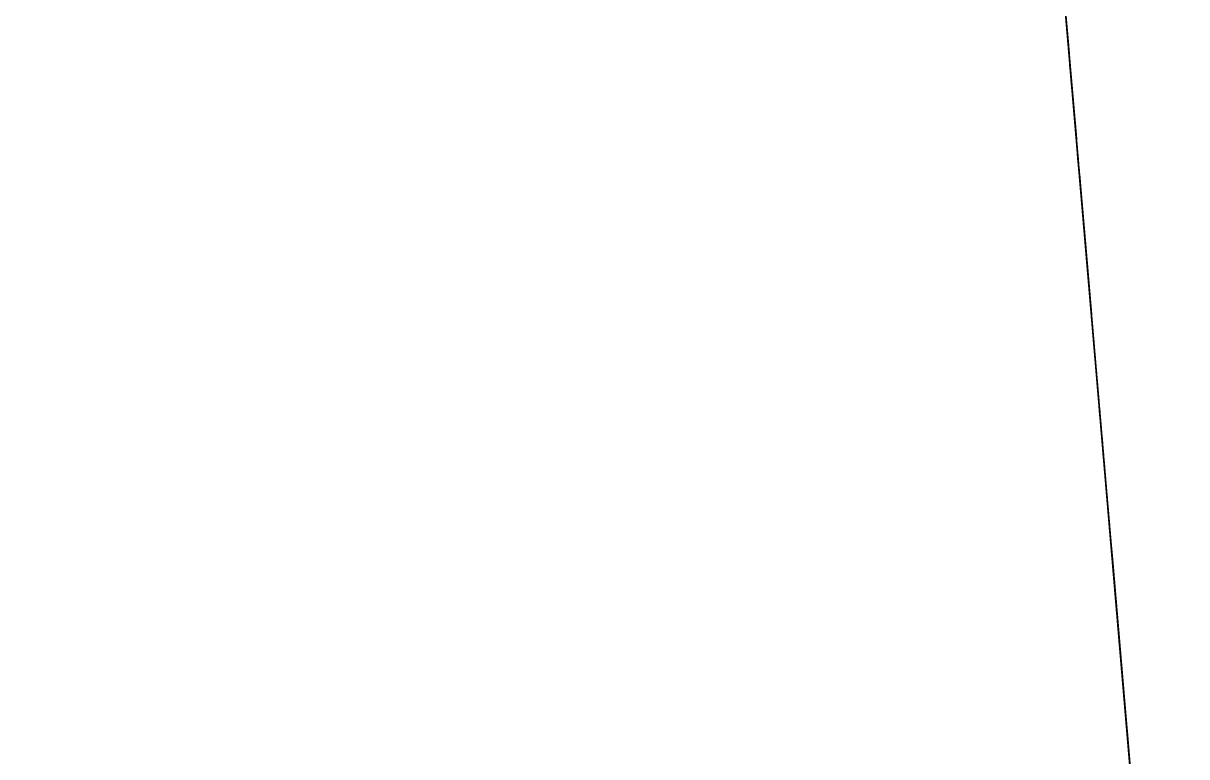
# Model space of a CAD drawing. Header units: millimetres. Extents: x 2645 to 248282, y -52826 to -1714.
# Drawn here: x 2648 to 3225, y -37339 to -36975 of the extents above; entities that cross this region are included whole.
import ezdxf

# ---------------------------------------------------------------- set-up
doc = ezdxf.new("R2010")
doc.units = ezdxf.units.MM
doc.header["$MEASUREMENT"] = 0
doc.linetypes.add('CENTER2', pattern=[1.125, 0.75, -0.125, 0.125, -0.125])
for name, color, linetype in [('Elevation Looking North-0', 7, 'Continuous'), ('Elevation Looking North-150-DS-B4-404', 1, 'Continuous'), ('Elevation Looking North-150-SL-B4-216', 85, 'Continuous'), ('Elevation Looking North-300-CEN-D3-231', 70, 'Continuous'), ('Elevation Looking North-300-FA-D4-030', 50, 'Continuous'), ('Elevation Looking North-50-PES-D1-229', 4, 'Continuous'), ('Elevation Looking North-50-PES-D1-243', 4, 'Continuous'), ('Elevation Looking North-A-FLOR', 192, 'Continuous'), ('Elevation Looking North-CENTER', 1, 'CENTER2'), ('Elevation Looking North-RE', 5, 'Continuous'), ('Elevation Looking North-S-BEAM', 12, 'Continuous'), ('Elevation Looking North-S-COLS', 52, 'Continuous')]:
    doc.layers.add(name, color=color, linetype=linetype)

# ---------------------------------------------------------------- blocks, each defined once
blk = doc.blocks.new('*U807')
at = {"layer": 'Elevation Looking North-50-PES-D1-243', "color": 0, "linetype": 'ByBlock', "lineweight": -2}
for p, q in [((3191.26, -37272.99, 24996.45), (3165.71, -36974.66, 24996.45)), ((3197.41, -37344.87, 25056.77), (3165.71, -36974.66, 25056.77))]:
    blk.add_line(p, q, dxfattribs=at)
at = {"layer": 'Elevation Looking North-CENTER'}
blk.add_line((3165.71, -36974.66, 25026.61), (3192.45, -37286.88, 25026.61), dxfattribs=at)
blk = doc.blocks.new('*U813')
at = {"layer": 'Elevation Looking North-A-FLOR', "color": 0, "linetype": 'ByBlock', "lineweight": -2}
for p, q in [((2647.84, -30926.06, 21629.62), (3210.58, -37498.73, 21699.88)), ((3210.58, -37498.73, 21999.88), (2647.84, -30926.06, 21929.62))]:
    blk.add_line(p, q, dxfattribs=at)
blk = doc.blocks.new('*U816')
at = {"layer": 'Elevation Looking North-S-BEAM', "color": 0, "linetype": 'ByBlock', "lineweight": -2}
for p, q in [((2647.84, -30926.06, 30027.2), (4471.77, -52229.06, 30027.2)), ((2647.84, -30926.06, 29454.8), (4471.77, -52229.06, 29454.8)), ((2647.84, -30926.06, 30042), (4471.77, -52229.06, 30042)), ((2961.49, -34589.34, 29440), (3456.2, -40367.44, 29440))]:
    blk.add_line(p, q, dxfattribs=at)
blk = doc.blocks.new('*U866')
at = {"layer": 'Elevation Looking North-S-BEAM', "color": 0, "linetype": 'ByBlock', "lineweight": -2}
for p, q in [((3045.73, -35573.23, 24801.4), (3202.26, -37401.48, 24801.4)), ((3051.17, -35636.85, 24794.4), (3196.81, -37337.86, 24794.4)), ((3051.17, -35636.85, 24989), (3196.81, -37337.86, 24989)), ((3051.17, -35636.85, 24996), (3196.81, -37337.86, 24996))]:
    blk.add_line(p, q, dxfattribs=at)
blk = doc.blocks.new('*U874')
at = {"layer": 'Elevation Looking North-0', "color": 0, "linetype": 'ByBlock', "lineweight": -2}
for p, q in [((3141.87, -36696.14, 26274.37), (3170.87, -37034.9, 26274.37)), ((3141.87, -36696.14, 26262.37), (3170.87, -37034.9, 26262.37)), ((3147.02, -36756.37, 26247.37), (3165.71, -36974.67, 26247.37)), ((3147.02, -36756.37, 26247.37), (3165.71, -36974.67, 26247.37)), ((3165.71, -36974.67, 26262.37), (3165.71, -36974.67, 26247.37)), ((3167.8, -36999.03, 26277.37), (3167.8, -36999.03, 26274.37)), ((3170.87, -37034.9, 26274.37), (3170.87, -37034.9, 26262.37))]:
    blk.add_line(p, q, dxfattribs=at)
at = {"layer": 'Elevation Looking North-0', "color": 0, "linetype": 'ByBlock', "lineweight": -2, "extrusion": (0.996355, 0.085306, -4.5262e-31)}
blk.add_arc((-36695.39, 26247.37), 414.55, 180, 240, dxfattribs=at)
blk = doc.blocks.new('*U875')
at = {"layer": 'Elevation Looking North-A-FLOR', "color": 0, "linetype": 'ByBlock', "lineweight": -2}
blk.add_line((3774.49, -44085, 21629.21), (2990.27, -34925.53, 21629.21), dxfattribs=at)
blk = doc.blocks.new('*U924')
at = {"layer": 'Elevation Looking North-CENTER'}
blk.add_line((3208.31, -37472.16, 24123.22), (3088.71, -36075.34, 24123.22), dxfattribs=at)
at = {"layer": 'Elevation Looking North-RE', "color": 0, "linetype": 'ByBlock', "lineweight": -2}
for p, q in [((3088.7, -36075.19, 24153.38), (3208.31, -37472.16, 24153.38)), ((3088.7, -36075.19, 24093.06), (3208.31, -37472.16, 24093.06))]:
    blk.add_line(p, q, dxfattribs=at)
blk = doc.blocks.new('*U938')
at = {"layer": 'Elevation Looking North-300-FA-D4-030', "color": 0, "linetype": 'ByBlock', "lineweight": -2}
for p, q in [((3142.08, -36698.63, 26482.37), (3170.66, -37032.41, 26482.37)), ((3170.66, -37032.41, 26485.37), (3142.08, -36698.63, 26485.37)), ((3142.08, -36698.63, 26482.37), (3142.08, -36698.63, 26485.37)), ((3170.66, -37032.41, 26482.37), (3170.66, -37032.41, 26485.37))]:
    blk.add_line(p, q, dxfattribs=at)
blk = doc.blocks.new('*U939')
at = {"layer": 'Elevation Looking North-300-FA-D4-030', "color": 0, "linetype": 'ByBlock', "lineweight": -2}
for p, q in [((3142.08, -36698.63, 26485.37), (3170.61, -37031.8, 26485.37)), ((3170.61, -37031.8, 26504.37), (3142.08, -36698.63, 26504.37)), ((3142.08, -36698.63, 26485.37), (3142.08, -36698.63, 26504.37)), ((3147.02, -36756.37, 26555.37), (3146.09, -36745.46, 26504.37)), ((3165.68, -36974.27, 26555.37), (3147.02, -36756.37, 26555.37)), ((3165.71, -36974.67, 26555.37), (3165.68, -36974.27, 26555.37)), ((3165.71, -36974.67, 26555.37), (3166.65, -36985.58, 26504.37)), ((3170.61, -37031.8, 26485.37), (3170.66, -37032.41, 26485.37)), ((3170.66, -37032.41, 26504.37), (3170.61, -37031.8, 26504.37)), ((3170.66, -37032.41, 26485.37), (3170.66, -37032.41, 26504.37))]:
    blk.add_line(p, q, dxfattribs=at)
at = {"layer": 'Elevation Looking North-CENTER'}
blk.add_line((3156.37, -36865.52, 26485.37), (3156.37, -36865.52, 26555.37), dxfattribs=at)
blk = doc.blocks.new('*U940')
at = {"layer": 'Elevation Looking North-300-FA-D4-030', "color": 0, "linetype": 'ByBlock', "lineweight": -2}
for p, q in [((3156.37, -36865.52, 26296.37), (3142.08, -36698.63, 26296.37)), ((3142.08, -36698.63, 26277.37), (3156.37, -36865.52, 26277.37)), ((3142.08, -36698.63, 26463.37), (3156.37, -36865.52, 26463.37)), ((3156.37, -36865.52, 26482.37), (3142.08, -36698.63, 26482.37)), ((3142.08, -36698.63, 26296.37), (3142.08, -36698.63, 26277.37)), ((3142.08, -36698.63, 26482.37), (3142.08, -36698.63, 26463.37)), ((3167.74, -36998.34, 26358.12), (3145, -36732.69, 26358.12)), ((3167.74, -36998.34, 26401.62), (3145, -36732.69, 26401.62)), ((3146.31, -36748.01, 26337.12), (3145, -36732.69, 26358.12)), ((3146.66, -36752.11, 26428.24), (3145, -36732.69, 26401.62)), ((3166.43, -36983.03, 26337.12), (3146.31, -36748.01, 26337.12)), ((3146.66, -36752.11, 26428.24), (3156.37, -36865.52, 26428.24)), ((3147.03, -36756.42, 26315.37), (3156.37, -36865.52, 26315.37)), ((3147.03, -36756.42, 26444.37), (3156.37, -36865.52, 26444.37)), ((3147.03, -36756.42, 26315.37), (3147.03, -36756.42, 26296.37)), ((3147.03, -36756.42, 26463.37), (3147.03, -36756.42, 26444.37)), ((3170.66, -37032.41, 26296.37), (3156.37, -36865.52, 26296.37)), ((3156.37, -36865.52, 26277.37), (3170.66, -37032.41, 26277.37)), ((3156.37, -36865.52, 26315.37), (3165.71, -36974.62, 26315.37)), ((3156.37, -36865.52, 26428.24), (3166.08, -36978.92, 26428.24)), ((3156.37, -36865.52, 26444.37), (3165.71, -36974.62, 26444.37)), ((3156.37, -36865.52, 26463.37), (3170.66, -37032.41, 26463.37)), ((3170.66, -37032.41, 26482.37), (3156.37, -36865.52, 26482.37)), ((3165.71, -36974.62, 26315.37), (3165.71, -36974.62, 26296.37)), ((3165.71, -36974.62, 26463.37), (3165.71, -36974.62, 26444.37)), ((3166.08, -36978.92, 26428.24), (3167.74, -36998.34, 26401.62)), ((3166.43, -36983.03, 26337.12), (3167.74, -36998.34, 26358.12)), ((3170.66, -37032.41, 26296.37), (3170.66, -37032.41, 26277.37)), ((3170.66, -37032.41, 26482.37), (3170.66, -37032.41, 26463.37))]:
    blk.add_line(p, q, dxfattribs=at)
at = {"layer": 'Elevation Looking North-300-FA-D4-030', "color": 0, "linetype": 'ByBlock', "lineweight": -2, "extrusion": (0.996355, 0.085306, 8.26112e-30)}
for centre, start, end in [((-36890.89, 26379.87), 317.58795, 42.41205), ((-37109.89, 26379.87), 137.58795, 222.41205)]:
    blk.add_arc(centre, 32.25, start, end, dxfattribs=at)
at = {"layer": 'Elevation Looking North-300-FA-D4-030', "color": 0, "linetype": 'ByBlock', "lineweight": -2, "extrusion": (0.996355, 0.085306, -1.98151e-28)}
blk.add_arc((-36858.64, 26315.37), 32.25, 137.58795, 180, dxfattribs=at)
at = {"layer": 'Elevation Looking North-300-FA-D4-030', "color": 0, "linetype": 'ByBlock', "lineweight": -2, "extrusion": (0.996355, 0.085306, -3.85098e-29)}
blk.add_arc((-36858.64, 26444.37), 32.25, 180, 210, dxfattribs=at)
at = {"layer": 'Elevation Looking North-300-FA-D4-030', "color": 0, "linetype": 'ByBlock', "lineweight": -2, "extrusion": (0.996355, 0.085306, -8.99933e-29)}
blk.add_arc((-37142.14, 26315.37), 32.25, 0, 42.41205, dxfattribs=at)
at = {"layer": 'Elevation Looking North-300-FA-D4-030', "color": 0, "linetype": 'ByBlock', "lineweight": -2, "extrusion": (0.996355, 0.085306, 8.67787e-29)}
blk.add_arc((-37142.14, 26444.37), 32.25, 330, 360, dxfattribs=at)
at = {"layer": 'Elevation Looking North-CENTER'}
blk.add_line((3156.37, -36865.52, 26482.37), (3156.37, -36865.52, 26277.37), dxfattribs=at)
blk = doc.blocks.new('*U941')
at = {"layer": 'Elevation Looking North-300-CEN-D3-231', "color": 0, "linetype": 'ByBlock', "lineweight": -2}
for p, q in [((3147.02, -36756.38, 26612.37), (3142.08, -36698.63, 26612.37)), ((3142.08, -36698.63, 26609.37), (3147.02, -36756.38, 26609.37)), ((3142.08, -36698.63, 26612.37), (3142.08, -36698.63, 26609.37)), ((3170.66, -37032.41, 26612.37), (3165.71, -36974.66, 26612.37)), ((3165.71, -36974.66, 26609.37), (3170.66, -37032.41, 26609.37)), ((3170.66, -37032.41, 26612.37), (3170.66, -37032.41, 26609.37))]:
    blk.add_line(p, q, dxfattribs=at)
blk = doc.blocks.new('*U942')
at = {"layer": 'Elevation Looking North-300-CEN-D3-231', "color": 0, "linetype": 'ByBlock', "lineweight": -2}
for p, q in [((3147.02, -36756.38, 26609.37), (3142.08, -36698.63, 26609.37)), ((3142.08, -36698.63, 26590.37), (3147.02, -36756.38, 26590.37)), ((3142.08, -36698.63, 26609.37), (3142.08, -36698.63, 26590.37)), ((3146.88, -36754.66, 26547.37), (3146.09, -36745.46, 26590.37)), ((3170.66, -37032.41, 26609.37), (3165.71, -36974.66, 26609.37)), ((3165.71, -36974.66, 26590.37), (3170.66, -37032.41, 26590.37)), ((3165.86, -36976.38, 26547.37), (3166.65, -36985.58, 26590.37)), ((3170.66, -37032.41, 26609.37), (3170.66, -37032.41, 26590.37))]:
    blk.add_line(p, q, dxfattribs=at)
blk = doc.blocks.new('*U943')
at = {"layer": 'Elevation Looking North-300-FA-D4-030', "color": 0, "linetype": 'ByBlock', "lineweight": -2}
for p, q in [((3142.08, -36698.63, 26612.37), (3147.02, -36756.38, 26612.37)), ((3147.02, -36756.38, 26631.37), (3142.08, -36698.63, 26631.37)), ((3142.08, -36698.63, 26612.37), (3142.08, -36698.63, 26631.37)), ((3147.02, -36756.37, 26682.37), (3146.09, -36745.46, 26631.37)), ((3165.71, -36974.66, 26612.37), (3170.66, -37032.41, 26612.37)), ((3170.66, -37032.41, 26631.37), (3165.71, -36974.66, 26631.37)), ((3165.71, -36974.67, 26682.37), (3166.65, -36985.58, 26631.37)), ((3170.66, -37032.41, 26612.37), (3170.66, -37032.41, 26631.37))]:
    blk.add_line(p, q, dxfattribs=at)
blk = doc.blocks.new('*U945')
at = {"layer": 'Elevation Looking North-150-DS-B4-404', "color": 0, "linetype": 'ByBlock', "lineweight": -2}
for p, q in [((3149.05, -36780.04, 23962.05), (3144.08, -36721.94, 23962.05)), ((3144.08, -36721.94, 23788.05), (3144.08, -36721.94, 23962.05)), ((3149.05, -36780.04, 23788.05), (3144.08, -36721.94, 23788.05)), ((3197.27, -37343.21, 23919.55), (3205.07, -37434.33, 23919.55)), ((3197.27, -37343.21, 23830.55), (3205.07, -37434.33, 23830.55)), ((3205.07, -37434.33, 23830.55), (3205.07, -37434.33, 23875.05)), ((3205.07, -37434.33, 23875.05), (3205.07, -37434.33, 23919.55))]:
    blk.add_line(p, q, dxfattribs=at)
blk = doc.blocks.new('*U955')
at = {"layer": 'Elevation Looking North-300-FA-D4-030', "color": 0, "linetype": 'ByBlock', "lineweight": -2}
blk.add_line((3165.71, -36974.66, 24996), (3165.71, -36974.66, 25171.37), dxfattribs=at)
blk = doc.blocks.new('*U963')
at = {"layer": 'Elevation Looking North-150-SL-B4-216', "color": 0, "linetype": 'ByBlock', "lineweight": -2}
for p, q in [((3152.1, -36815.7, 24346.87), (3166.98, -36989.43, 24346.87)), ((3152.1, -36815.7, 24178.59), (3207.78, -37465.97, 24178.59)), ((3172.12, -37049.54, 24346.87), (3191.11, -37271.24, 24346.87)), ((3196.25, -37331.34, 24346.87), (3207.78, -37465.97, 24346.87)), ((3207.78, -37465.97, 24210.74), (3207.78, -37465.97, 24178.59)), ((3207.78, -37465.97, 24346.87), (3207.78, -37465.97, 24260.74))]:
    blk.add_line(p, q, dxfattribs=at)
at = {"layer": 'Elevation Looking North-CENTER'}
for p, q in [((3167.19, -36991.94, 24262.73), (3152.1, -36815.7, 24262.73)), ((3202.48, -37404.05, 24262.73), (3200.06, -37375.77, 24262.73)), ((3207.78, -37465.97, 24262.73), (3206.89, -37455.63, 24262.73))]:
    blk.add_line(p, q, dxfattribs=at)
blk = doc.blocks.new('*U965')
at = {"layer": 'Elevation Looking North-S-COLS', "color": 0, "linetype": 'ByBlock', "lineweight": -2}
for p, q in [((3158.72, -36893, 24178.59), (3158.72, -36893, 24153.38)), ((3158.72, -36893, 24093.06), (3158.72, -36893, 21993.41)), ((3158.88, -36894.85, 24794.4), (3158.88, -36894.85, 24502.44)), ((3158.88, -36894.85, 21993.43), (3158.88, -36894.85, 24093.06)), ((3158.88, -36894.85, 24153.38), (3158.88, -36894.85, 24178.59)), ((3158.88, -36894.85, 24502.44), (3158.88, -36894.85, 24794.4)), ((3197.27, -37343.21, 24789), (3197.27, -37343.21, 24483.18)), ((3197.27, -37343.21, 24178.59), (3197.27, -37343.21, 24156.12)), ((3197.27, -37343.21, 24090.31), (3197.27, -37343.21, 21998.22))]:
    blk.add_line(p, q, dxfattribs=at)
blk = doc.blocks.new('*U966')
at = {"layer": 'Elevation Looking North-CENTER'}
blk.add_line((3169.55, -37019.48, 24563.98), (3169.55, -37019.48, 24602.08), dxfattribs=at)
at = {"layer": 'Elevation Looking North-RE', "color": 0, "linetype": 'ByBlock', "lineweight": -2}
for p, q in [((3172.36, -37052.27, 24558.34), (3166.74, -36986.7, 24558.34)), ((3166.74, -36986.7, 24544.93), (3172.36, -37052.27, 24544.93)), ((3166.74, -36986.7, 24558.34), (3166.74, -36986.7, 24544.93)), ((3166.98, -36989.43, 24602), (3166.98, -36989.43, 24558.34)), ((3172.12, -37049.54, 24558.34), (3172.12, -37049.54, 24602)), ((3172.36, -37052.27, 24558.34), (3172.36, -37052.27, 24544.93))]:
    blk.add_line(p, q, dxfattribs=at)
at = {"layer": 'Elevation Looking North-RE', "color": 0, "linetype": 'ByBlock', "lineweight": -2, "extrusion": (-0.996355, -0.085306, 0)}
for start, end in [(180, 203.55646), (336.44354, 180)]:
    blk.add_arc((37154.92, 24602.08), 32.9, start, end, dxfattribs=at)
at = {"layer": 'Elevation Looking North-RE', "color": 0, "linetype": 'ByBlock', "lineweight": -2}
blk.add_open_spline([(3166.98, -36989.43, 24602), (3166.98, -36989.43, 24602.93), (3166.98, -36989.48, 24603.9), (3167, -36989.67, 24605.89), (3167.01, -36989.81, 24606.89), (3167.04, -36990.21, 24608.89), (3167.07, -36990.46, 24609.88), (3167.12, -36991.04, 24611.78), (3167.14, -36991.37, 24612.7), (3167.2, -36992.08, 24614.42), (3167.24, -36992.49, 24615.3), (3167.32, -36993.42, 24617.06), (3167.36, -36993.94, 24617.94), (3167.46, -36995.06, 24619.62), (3167.51, -36995.67, 24620.44), (3167.62, -36996.93, 24621.98), (3167.68, -36997.58, 24622.7), (3167.79, -36998.89, 24624.01), (3167.85, -36999.61, 24624.67), (3167.98, -37001.14, 24625.94), (3168.05, -37001.95, 24626.54), (3168.19, -37003.63, 24627.67), (3168.27, -37004.5, 24628.19), (3168.42, -37006.25, 24629.13), (3168.49, -37007.13, 24629.54), (3168.64, -37008.84, 24630.25), (3168.72, -37009.76, 24630.58), (3168.88, -37011.65, 24631.16), (3168.96, -37012.63, 24631.41), (3169.13, -37014.61, 24631.81), (3169.22, -37015.62, 24631.96), (3169.39, -37017.59, 24632.15), (3169.47, -37018.56, 24632.19), (3169.55, -37019.48, 24632.19), (3169.63, -37020.41, 24632.19), (3169.71, -37021.38, 24632.15), (3169.88, -37023.35, 24631.96), (3169.97, -37024.35, 24631.81), (3170.14, -37026.34, 24631.41), (3170.22, -37027.32, 24631.16), (3170.38, -37029.21, 24630.58), (3170.46, -37030.13, 24630.25), (3170.61, -37031.84, 24629.54), (3170.68, -37032.72, 24629.13), (3170.83, -37034.47, 24628.19), (3170.91, -37035.34, 24627.67), (3171.05, -37037.02, 24626.54), (3171.12, -37037.83, 24625.94), (3171.25, -37039.36, 24624.67), (3171.31, -37040.08, 24624.01), (3171.43, -37041.39, 24622.7), (3171.48, -37042.04, 24621.98), (3171.59, -37043.3, 24620.44), (3171.64, -37043.91, 24619.62), (3171.74, -37045.03, 24617.94), (3171.78, -37045.55, 24617.06), (3171.86, -37046.48, 24615.3), (3171.9, -37046.89, 24614.42), (3171.96, -37047.6, 24612.7), (3171.99, -37047.93, 24611.78), (3172.04, -37048.51, 24609.88), (3172.06, -37048.76, 24608.89), (3172.09, -37049.16, 24606.89), (3172.1, -37049.3, 24605.89), (3172.12, -37049.49, 24603.9), (3172.12, -37049.54, 24602.93), (3172.12, -37049.54, 24602)], degree=3, knots=[134.217306, 134.217306, 134.217306, 134.217306, 137.014324, 137.014324, 139.811342, 139.811342, 142.608361, 142.608361, 145.405379, 145.405379, 148.199073, 148.199073, 150.992766, 150.992766, 153.78646, 153.78646, 156.580153, 156.580153, 159.372101, 159.372101, 162.164048, 162.164048, 164.955995, 164.955995, 167.747942, 167.747942, 170.538979, 170.538979, 173.330015, 173.330015, 176.121052, 176.121052, 178.912089, 178.912089, 178.912089, 181.703125, 181.703125, 184.494162, 184.494162, 187.285198, 187.285198, 190.076235, 190.076235, 192.868182, 192.868182, 195.660129, 195.660129, 198.452076, 198.452076, 201.244024, 201.244024, 204.037717, 204.037717, 206.831411, 206.831411, 209.625104, 209.625104, 212.418798, 212.418798, 215.215816, 215.215816, 218.012835, 218.012835, 220.809853, 220.809853, 223.606871, 223.606871, 223.606871, 223.606871], dxfattribs=at)
blk = doc.blocks.new('*U967')
at = {"layer": 'Elevation Looking North-CENTER'}
for p in [(3172.8, -37057.45, 24235.74), (3169.55, -37019.48, 24273.84)]:
    blk.add_line(p, (3169.55, -37019.48, 24235.74), dxfattribs=at)
at = {"layer": 'Elevation Looking North-RE', "color": 0, "linetype": 'ByBlock', "lineweight": -2}
for p, q in [((3166.74, -36986.7, 24279.48), (3172.36, -37052.27, 24279.48)), ((3172.36, -37052.27, 24292.89), (3166.74, -36986.7, 24292.89)), ((3166.74, -36986.7, 24279.48), (3166.74, -36986.7, 24292.89)), ((3172.36, -37052.27, 24279.48), (3172.36, -37052.27, 24292.89)), ((3173.28, -37063.07, 24268.65), (3173.28, -37063.07, 24202.84)), ((3173.28, -37063.07, 24268.65), (3174.43, -37076.43, 24268.65)), ((3173.28, -37063.07, 24202.84), (3174.43, -37076.43, 24202.84)), ((3174.43, -37076.43, 24202.84), (3174.43, -37076.43, 24268.65))]:
    blk.add_line(p, q, dxfattribs=at)
at = {"layer": 'Elevation Looking North-RE', "color": 0, "linetype": 'ByBlock', "lineweight": -2, "extrusion": (0.996355, 0.085306, -1.05789e-28)}
blk.add_arc((-37201.41, 24282.22), 76.64, 272.05026, 357.94974, dxfattribs=at)
at = {"layer": 'Elevation Looking North-RE', "color": 0, "linetype": 'ByBlock', "lineweight": -2, "extrusion": (-0.996355, -0.085306, 0)}
blk.add_arc((37201.41, 24282.22), 16.32, 189.67287, 260.32713, dxfattribs=at)
blk = doc.blocks.new('*U968')
at = {"layer": 'Elevation Looking North-150-SL-B4-216', "color": 0, "linetype": 'ByBlock', "lineweight": -2}
for p, q in [((3166.74, -36986.7, 24367.5), (3166.98, -36989.43, 24367.5)), ((3166.98, -36989.43, 24384.97), (3166.74, -36986.7, 24384.97)), ((3166.74, -36986.7, 24367.5), (3166.74, -36986.7, 24384.97)), ((3172.12, -37049.54, 24367.5), (3172.36, -37052.27, 24367.5)), ((3172.36, -37052.27, 24384.97), (3172.12, -37049.54, 24384.97)), ((3172.36, -37052.27, 24367.5), (3172.36, -37052.27, 24384.97))]:
    blk.add_line(p, q, dxfattribs=at)
blk = doc.blocks.new('*U969')
at = {"layer": 'Elevation Looking North-CENTER'}
blk.add_line((3169.55, -37019.48, 24273.84), (3169.55, -37019.48, 24563.98), dxfattribs=at)
at = {"layer": 'Elevation Looking North-RE', "color": 0, "linetype": 'ByBlock', "lineweight": -2}
for p, q in [((3166.98, -36989.43, 24544.93), (3166.98, -36989.43, 24292.89)), ((3172.12, -37049.54, 24544.93), (3172.12, -37049.54, 24292.89))]:
    blk.add_line(p, q, dxfattribs=at)
blk = doc.blocks.new('*U973')
at = {"layer": 'Elevation Looking North-CENTER'}
blk.add_line((3179.02, -37130.07, 24235.74), (3172.8, -37057.45, 24235.74), dxfattribs=at)
at = {"layer": 'Elevation Looking North-RE', "color": 0, "linetype": 'ByBlock', "lineweight": -2}
for p, q in [((3174.43, -37076.43, 24265.9), (3178.07, -37119.04, 24265.9)), ((3174.43, -37076.43, 24205.58), (3178.07, -37119.04, 24205.58))]:
    blk.add_line(p, q, dxfattribs=at)
blk = doc.blocks.new('*U977')
at = {"layer": 'Elevation Looking North-CENTER'}
blk.add_line((3187.71, -37231.55, 24235.74), (3179.02, -37130.07, 24235.74), dxfattribs=at)
at = {"layer": 'Elevation Looking North-RE', "color": 0, "linetype": 'ByBlock', "lineweight": -2}
for p, q in [((3178.07, -37119.04, 24268.65), (3178.07, -37119.04, 24202.84)), ((3179.47, -37135.33, 24202.84), (3178.07, -37119.04, 24202.84)), ((3179.47, -37135.33, 24268.65), (3178.07, -37119.04, 24268.65)), ((3179.47, -37135.33, 24202.84), (3179.47, -37135.33, 24268.65)), ((3180.49, -37147.21, 24205.58), (3179.47, -37135.33, 24205.58)), ((3180.49, -37147.21, 24265.9), (3179.47, -37135.33, 24265.9)), ((3180.49, -37147.21, 24265.9), (3180.49, -37147.21, 24205.58)), ((3186.24, -37214.41, 24205.58), (3186.24, -37214.41, 24265.9)), ((3187.26, -37226.29, 24205.58), (3186.24, -37214.41, 24205.58)), ((3187.26, -37226.29, 24265.9), (3186.24, -37214.41, 24265.9)), ((3187.26, -37226.29, 24268.65), (3187.26, -37226.29, 24202.84)), ((3187.26, -37226.29, 24268.65), (3188.65, -37242.59, 24268.65)), ((3187.26, -37226.29, 24202.84), (3188.65, -37242.59, 24202.84)), ((3188.65, -37242.59, 24202.84), (3188.65, -37242.59, 24268.65))]:
    blk.add_line(p, q, dxfattribs=at)
at = {"layer": 'Elevation Looking North-RE', "color": 0, "linetype": 'ByBlock', "lineweight": -2, "extrusion": (0.996355, 0.085306, -3.34754e-31)}
blk.add_arc((-37316.84, 24235.74), 45.24, 41.81031, 138.18969, dxfattribs=at)
at = {"layer": 'Elevation Looking North-RE', "color": 0, "linetype": 'ByBlock', "lineweight": -2, "extrusion": (0.996355, 0.085306, -9.18026e-30)}
blk.add_arc((-37316.84, 24235.74), 45.24, 221.81031, 318.18969, dxfattribs=at)
blk = doc.blocks.new('*U979')
at = {"layer": 'Elevation Looking North-CENTER'}
blk.add_line((3196.64, -37335.92, 24235.74), (3187.71, -37231.55, 24235.74), dxfattribs=at)
at = {"layer": 'Elevation Looking North-RE', "color": 0, "linetype": 'ByBlock', "lineweight": -2}
for p, q in [((3188.65, -37242.59, 24265.9), (3196.64, -37335.92, 24265.9)), ((3188.65, -37242.59, 24205.58), (3196.64, -37335.92, 24205.58)), ((3196.64, -37335.92, 24265.9), (3196.64, -37335.92, 24205.58))]:
    blk.add_line(p, q, dxfattribs=at)
blk = doc.blocks.new('*U980')
at = {"layer": 'Elevation Looking North-150-SL-B4-216', "color": 0, "linetype": 'ByBlock', "lineweight": -2}
for p, q in [((3190.87, -37268.51, 24367.5), (3193.68, -37301.29, 24367.5)), ((3193.68, -37301.29, 24384.97), (3190.87, -37268.51, 24384.97)), ((3190.87, -37268.51, 24367.5), (3190.87, -37268.51, 24384.97)), ((3191.11, -37271.24, 24346.87), (3191.11, -37271.24, 24367.5)), ((3193.68, -37301.29, 24367.5), (3196.49, -37334.08, 24367.5)), ((3196.49, -37334.08, 24384.97), (3193.68, -37301.29, 24384.97)), ((3196.25, -37331.34, 24346.87), (3196.25, -37331.34, 24367.5)), ((3196.49, -37334.08, 24367.5), (3196.49, -37334.08, 24384.97))]:
    blk.add_line(p, q, dxfattribs=at)
for points, knots in [([(3191.11, -37271.24, 24346.87), (3191.11, -37271.24, 24346.87), (3191.11, -37271.28, 24346.85), (3191.13, -37271.47, 24346.78), (3191.14, -37271.61, 24346.73), (3191.17, -37272, 24346.59), (3191.19, -37272.24, 24346.51), (3191.24, -37272.82, 24346.31), (3191.27, -37273.16, 24346.19), (3191.34, -37273.93, 24345.93), (3191.37, -37274.36, 24345.79), (3191.45, -37275.31, 24345.49), (3191.5, -37275.82, 24345.33), (3191.59, -37276.92, 24344.99), (3191.64, -37277.51, 24344.82), (3191.75, -37278.74, 24344.47), (3191.8, -37279.38, 24344.29), (3191.92, -37280.7, 24343.94), (3191.98, -37281.41, 24343.77), (3192.1, -37282.9, 24343.41), (3192.17, -37283.68, 24343.23), (3192.31, -37285.31, 24342.89), (3192.38, -37286.16, 24342.72), (3192.53, -37287.92, 24342.41), (3192.61, -37288.82, 24342.26), (3192.77, -37290.67, 24341.99), (3192.85, -37291.61, 24341.87), (3193.01, -37293.53, 24341.65), (3193.1, -37294.5, 24341.56), (3193.26, -37296.45, 24341.42), (3193.35, -37297.42, 24341.36), (3193.51, -37299.37, 24341.29), (3193.6, -37300.34, 24341.27), (3193.68, -37301.29, 24341.27)], [137.67848, 137.67848, 137.67848, 137.67848, 140.545876, 140.545876, 143.413271, 143.413271, 146.280667, 146.280667, 149.148062, 149.148062, 152.015458, 152.015458, 154.882854, 154.882854, 157.750249, 157.750249, 160.617645, 160.617645, 163.486853, 163.486853, 166.35606, 166.35606, 169.225268, 169.225268, 172.094476, 172.094476, 174.963684, 174.963684, 177.832891, 177.832891, 180.702099, 180.702099, 183.571307, 183.571307, 183.571307, 183.571307]), ([(3193.68, -37301.29, 24341.27), (3193.76, -37302.24, 24341.27), (3193.84, -37303.21, 24341.29), (3194.01, -37305.16, 24341.36), (3194.09, -37306.14, 24341.42), (3194.26, -37308.08, 24341.56), (3194.34, -37309.05, 24341.65), (3194.51, -37310.97, 24341.87), (3194.59, -37311.91, 24341.99), (3194.75, -37313.76, 24342.26), (3194.82, -37314.67, 24342.41), (3194.97, -37316.42, 24342.72), (3195.05, -37317.27, 24342.89), (3195.19, -37318.9, 24343.23), (3195.25, -37319.69, 24343.41), (3195.38, -37321.17, 24343.77), (3195.44, -37321.88, 24343.94), (3195.56, -37323.2, 24344.29), (3195.61, -37323.85, 24344.47), (3195.72, -37325.08, 24344.82), (3195.77, -37325.66, 24344.99), (3195.86, -37326.76, 24345.33), (3195.9, -37327.28, 24345.49), (3195.98, -37328.22, 24345.79), (3196.02, -37328.65, 24345.93), (3196.09, -37329.42, 24346.19), (3196.12, -37329.76, 24346.31), (3196.17, -37330.34, 24346.51), (3196.19, -37330.58, 24346.59), (3196.22, -37330.97, 24346.73), (3196.23, -37331.11, 24346.78), (3196.25, -37331.3, 24346.85), (3196.25, -37331.34, 24346.87), (3196.25, -37331.34, 24346.87)], [0, 0, 0, 0, 2.869208, 2.869208, 5.738416, 5.738416, 8.607623, 8.607623, 11.476831, 11.476831, 14.346039, 14.346039, 17.215247, 17.215247, 20.084454, 20.084454, 22.953662, 22.953662, 25.821058, 25.821058, 28.688453, 28.688453, 31.555849, 31.555849, 34.423244, 34.423244, 37.29064, 37.29064, 40.158036, 40.158036, 43.025431, 43.025431, 45.892827, 45.892827, 45.892827, 45.892827])]:
    blk.add_open_spline(points, degree=3, knots=knots, dxfattribs=at)
at = {"layer": 'Elevation Looking North-CENTER'}
blk.add_line((3193.68, -37301.29, 24346.87), (3193.68, -37301.29, 24367.5), dxfattribs=at)
blk = doc.blocks.new('*U981')
at = {"layer": 'Elevation Looking North-50-PES-D1-243', "color": 0, "linetype": 'ByBlock', "lineweight": -2}
for p, q in [((3197.41, -37344.87, 25059.52), (3197.41, -37344.87, 25026.61)), ((3197.41, -37344.87, 25026.61), (3197.41, -37344.87, 24996)), ((3197.41, -37344.87, 25059.52), (3198.55, -37358.23, 25059.52)), ((3198.55, -37358.23, 24996), (3198.55, -37358.23, 25026.61)), ((3198.55, -37358.23, 25026.61), (3198.55, -37358.23, 25059.52))]:
    blk.add_line(p, q, dxfattribs=at)
at = {"layer": 'Elevation Looking North-50-PES-D1-243', "color": 0, "linetype": 'ByBlock', "lineweight": -2, "extrusion": (0.996355, 0.085306, -5.01078e-29)}
blk.add_arc((-37484.24, 24980.13), 76.64, 11.95035, 87.94974, dxfattribs=at)
at = {"layer": 'Elevation Looking North-50-PES-D1-243', "color": 0, "linetype": 'ByBlock', "lineweight": -2, "extrusion": (-0.996355, -0.085306, 0)}
blk.add_arc((37484.24, 24980.13), 16.32, 99.67287, 103.47395, dxfattribs=at)
at = {"layer": 'Elevation Looking North-CENTER'}
for p in [(3196.93, -37339.25, 25026.61), (3193.68, -37301.29, 24996)]:
    blk.add_line(p, (3193.68, -37301.29, 25026.61), dxfattribs=at)
blk = doc.blocks.new('*U982')
at = {"layer": 'Elevation Looking North-50-PES-D1-243', "color": 0, "linetype": 'ByBlock', "lineweight": -2}
for p, q in [((3191.11, -37271.24, 24384.97), (3191.11, -37271.24, 24794.4)), ((3196.25, -37331.34, 24384.97), (3196.25, -37331.34, 24794.4))]:
    blk.add_line(p, q, dxfattribs=at)
at = {"layer": 'Elevation Looking North-CENTER'}
blk.add_line((3193.68, -37301.29, 24794.4), (3193.68, -37301.29, 24384.97), dxfattribs=at)
blk = doc.blocks.new('*U984')
at = {"layer": 'Elevation Looking North-RE', "color": 0, "linetype": 'ByBlock', "lineweight": -2}
for p, q in [((3196.54, -37334.68, 24093.06), (3196.54, -37334.68, 24090.31)), ((3196.54, -37334.68, 24156.12), (3196.54, -37334.68, 24153.38)), ((3197.68, -37348.04, 24090.31), (3196.54, -37334.68, 24090.31)), ((3197.68, -37348.04, 24156.12), (3196.54, -37334.68, 24156.12)), ((3197.68, -37348.04, 24153.38), (3197.68, -37348.04, 24156.12)), ((3197.68, -37348.04, 24090.31), (3197.68, -37348.04, 24093.06))]:
    blk.add_line(p, q, dxfattribs=at)
at = {"layer": 'Elevation Looking North-RE', "color": 0, "linetype": 'ByBlock', "lineweight": -2, "extrusion": (-0.996355, -0.085306, 0)}
for start, end in [(66.44354, 113.55646), (246.44354, 270), (270, 293.55646)]:
    blk.add_arc((37528.42, 24123.22), 32.9, start, end, dxfattribs=at)
blk = doc.blocks.new('*U986')
at = {"layer": 'Elevation Looking North-CENTER'}
blk.add_line((3213.96, -37538.18, 24235.74), (3196.64, -37335.92, 24235.74), dxfattribs=at)
at = {"layer": 'Elevation Looking North-RE', "color": 0, "linetype": 'ByBlock', "lineweight": -2}
for p, q in [((3200.06, -37375.77, 24205.74), (3196.64, -37335.92, 24205.74)), ((3200.06, -37375.77, 24265.74), (3196.64, -37335.92, 24265.74)), ((3200.06, -37375.77, 24205.74), (3200.06, -37375.77, 24265.74)), ((3210.55, -37498.32, 24210.74), (3200.06, -37375.77, 24210.74)), ((3202.52, -37404.58, 24260.74), (3200.06, -37375.77, 24260.74)), ((3205.87, -37443.68, 24326.8), (3200.93, -37385.94, 24311.27)), ((3205.94, -37444.45, 24323.9), (3200.99, -37386.71, 24308.37)), ((3201.88, -37397.02, 24269.73), (3200.99, -37386.71, 24308.37)), ((3205.34, -37437.54, 24333.23), (3201.11, -37388.05, 24319.92)), ((3201.4, -37391.52, 24309.67), (3201.34, -37390.75, 24312.56)), ((3201.88, -37397.02, 24269.73), (3206.82, -37454.77, 24285.26)), ((3202.52, -37404.58, 24260.74), (3202.29, -37401.84, 24271.03)), ((3202.52, -37404.58, 24260.74), (3205.3, -37437.05, 24235.74)), ((3205.3, -37437.05, 24235.74), (3206.94, -37456.16, 24260.74)), ((3205.52, -37439.64, 24322.61), (3205.46, -37438.87, 24325.5)), ((3206.82, -37454.77, 24285.26), (3205.94, -37444.45, 24323.9)), ((3206.94, -37456.16, 24260.74), (3206.41, -37449.96, 24283.97)), ((3210.55, -37498.32, 24260.74), (3206.94, -37456.16, 24260.74)), ((3210.55, -37498.32, 24265.74), (3210.55, -37498.32, 24205.74)), ((3213.96, -37538.18, 24205.74), (3210.55, -37498.32, 24205.74)), ((3213.96, -37538.18, 24265.74), (3210.55, -37498.32, 24265.74))]:
    blk.add_line(p, q, dxfattribs=at)
at = {"layer": 'Elevation Looking North-RE', "color": 0, "linetype": 'ByBlock', "lineweight": -2, "extrusion": (0.996355, 0.085306, 5.9469e-29)}
blk.add_arc((-37531.64, 24313.66), 9.24, 345, 42.61514, dxfattribs=at)
at = {"layer": 'Elevation Looking North-RE', "color": 0, "linetype": 'ByBlock', "lineweight": -2, "extrusion": (0.996355, 0.085306, 3.0229e-28)}
blk.add_arc((-37560.16, 24287.42), 48, 42.61514, 107.38486, dxfattribs=at)
at = {"layer": 'Elevation Looking North-RE', "color": 0, "linetype": 'ByBlock', "lineweight": -2, "extrusion": (0.996355, 0.085306, 6.35363e-28)}
blk.add_arc((-37571.75, 24324.41), 9.24, 107.38486, 165, dxfattribs=at)
blk = doc.blocks.new('*U987')
at = {"layer": 'Elevation Looking North-S-BEAM', "color": 0, "linetype": 'ByBlock', "lineweight": -2}
for p, q in [((3196.81, -37337.88, 24789), (3196.8, -37337.69, 24789)), ((3196.81, -37337.86, 24798.6), (3196.81, -37337.88, 24798.6)), ((3196.81, -37337.88, 24996), (3196.81, -37337.86, 24996)), ((3196.81, -37337.88, 24986.4), (3196.81, -37337.86, 24986.4)), ((3196.81, -37337.88, 24798.6), (3196.81, -37337.88, 24789)), ((3196.81, -37337.88, 24789), (3208.24, -37471.39, 24789)), ((3208.24, -37471.39, 24996), (3196.81, -37337.88, 24996)), ((3196.81, -37337.88, 24996), (3196.81, -37337.88, 24986.4)), ((3196.81, -37337.88, 24986.4), (3202.26, -37401.5, 24986.4)), ((3202.26, -37401.5, 24798.6), (3196.81, -37337.88, 24798.6)), ((3202.26, -37401.5, 24986.4), (3202.26, -37401.5, 24798.6)), ((3208.24, -37471.39, 24798.6), (3202.8, -37407.78, 24798.6)), ((3202.8, -37407.78, 24798.6), (3202.8, -37407.78, 24986.4)), ((3202.8, -37407.78, 24986.4), (3208.24, -37471.39, 24986.4)), ((3208.24, -37471.39, 24789), (3208.24, -37471.39, 24798.6)), ((3208.24, -37471.39, 24986.4), (3208.24, -37471.39, 24996))]:
    blk.add_line(p, q, dxfattribs=at)
blk = doc.blocks.new('*U1006')
at = {"layer": 'Elevation Looking North-CENTER'}
blk.add_line((3165.71, -36974.66, 25026.61), (3192.45, -37286.88, 25026.61), dxfattribs=at)
blk = doc.blocks.new('*U935')
at = {"layer": 'Elevation Looking North-300-CEN-D3-231', "color": 0, "linetype": 'ByBlock', "lineweight": -2}
for p, q in [((3140.64, -36681.82, 24183.7), (3140.64, -36681.82, 24178.59)), ((3140.64, -36681.82, 24502.44), (3140.64, -36681.82, 24341.77)), ((3166.98, -36989.43, 24502.44), (3140.64, -36681.82, 24502.44)), ((3140.64, -36681.82, 24178.59), (3144, -36721.03, 24178.59)), ((3146.05, -36744.97, 24178.59), (3146.56, -36750.94, 24178.59)), ((3190.59, -37265.21, 24502.44), (3172.12, -37049.54, 24502.44))]:
    blk.add_line(p, q, dxfattribs=at)
at = {"layer": 'Elevation Looking North-300-CEN-D3-231', "color": 0, "linetype": 'ByBlock', "lineweight": -2, "extrusion": (0.996355, 0.085306, 4.29814e-32)}
blk.add_arc((-37416.02, 24340.52), 161.93, 113.2082, 177.75253, dxfattribs=at)
at = {"layer": 'Elevation Looking North-CENTER'}
for p, q in [((3143.82, -36718.92, 24340.52), (3144, -36721.03, 24340.52)), ((3146.3, -36747.95, 24340.52), (3146.56, -36750.94, 24340.52))]:
    blk.add_line(p, q, dxfattribs=at)
blk = doc.blocks.new('*U1426')
at = {"layer": 'Elevation Looking North-300-CEN-D3-231'}
blk.add_blockref('*U935', (0, 0), dxfattribs=at)

msp = doc.modelspace()

# ---------------------------------------------------------------- block references
at = {"layer": 'Elevation Looking North-0'}
msp.add_blockref('*U874', (0, 0), dxfattribs=at)
at = {"layer": 'Elevation Looking North-150-DS-B4-404'}
msp.add_blockref('*U945', (0, 0), dxfattribs=at)
at = {"layer": 'Elevation Looking North-150-SL-B4-216'}
for name in ['*U963', '*U968', '*U980']:
    msp.add_blockref(name, (0, 0), dxfattribs=at)
at = {"layer": 'Elevation Looking North-300-CEN-D3-231'}
for name in ['*U1426', '*U941', '*U942']:
    msp.add_blockref(name, (0, 0), dxfattribs=at)
at = {"layer": 'Elevation Looking North-300-FA-D4-030'}
for name in ['*U938', '*U939', '*U940', '*U943', '*U955']:
    msp.add_blockref(name, (0, 0), dxfattribs=at)
at = {"layer": 'Elevation Looking North-50-PES-D1-229'}
msp.add_blockref('*U1006', (0, 0), dxfattribs=at)
at = {"layer": 'Elevation Looking North-50-PES-D1-243'}
for name in ['*U807', '*U982', '*U981']:
    msp.add_blockref(name, (0, 0), dxfattribs=at)
at = {"layer": 'Elevation Looking North-A-FLOR'}
for name in ['*U813', '*U875']:
    msp.add_blockref(name, (0, 0), dxfattribs=at)
at = {"layer": 'Elevation Looking North-RE'}
for name in ['*U924', '*U966', '*U967', '*U969', '*U973', '*U977', '*U979', '*U984', '*U986']:
    msp.add_blockref(name, (0, 0), dxfattribs=at)
at = {"layer": 'Elevation Looking North-S-BEAM'}
for name in ['*U816', '*U866', '*U987']:
    msp.add_blockref(name, (0, 0), dxfattribs=at)
at = {"layer": 'Elevation Looking North-S-COLS'}
msp.add_blockref('*U965', (0, 0), dxfattribs=at)

doc.saveas('drawing.dxf')
